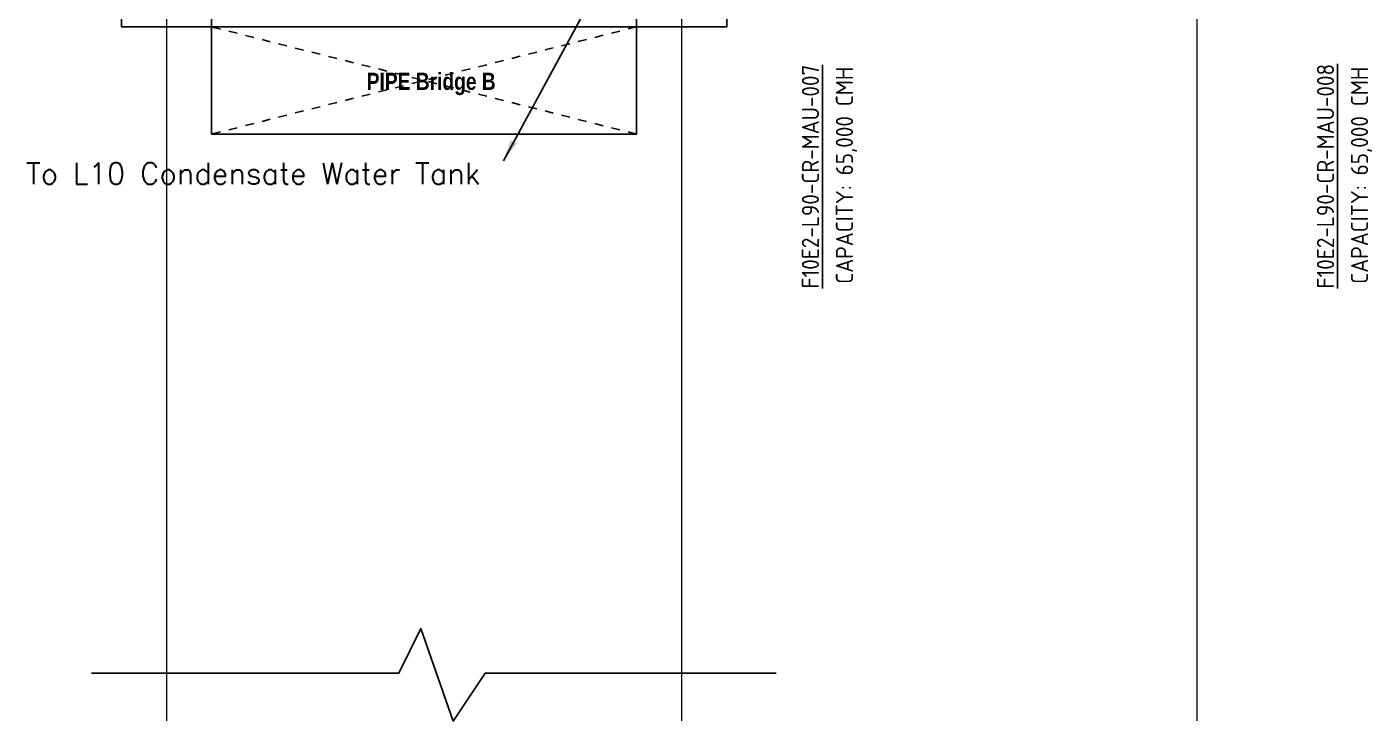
# Model space of a CAD drawing. Header units: millimetres. Extents: x -635893 to 717484, y -2208734 to -1504611.
# Drawn here: x 323184 to 354525, y -1656237 to -1640057 of the extents above; entities that cross this region are included whole.
import ezdxf
from ezdxf.enums import TextEntityAlignment as Align

# ---------------------------------------------------------------- set-up
doc = ezdxf.new("R2010")
doc.units = ezdxf.units.MM
doc.linetypes.add('Hidden 2', pattern=[400, 200, -200])
doc.linetypes.add('IDA - Grid Line', pattern=[3500, 2000, -500, 500, -500])
for name, color, linetype in [('000_CTCI_CSA', 7, 'Continuous'), ('M-EQPM-TXT', 4, 'Continuous'), ('XFM1P40$0$$0$M-PIPE-TEXT-ARROR', 250, 'Continuous'), ('XFM1P40$0$M-PIPE-TEXT', 250, 'Continuous')]:
    doc.layers.add(name, color=color, linetype=linetype)
doc.layers.add('A-_ANOTGRID_E', color=7, linetype='Continuous', lineweight=9)
doc.styles.add('AA-TXT', font='isocp.shx', dxfattribs={"bigfont": 'chineset.shx'})
doc.styles.add('Site Area', font='arial.ttf', dxfattribs={"width": 0.8})
doc.styles.add('XFM1P40$0$$0$aa-txt', font='isocp.shx', dxfattribs={"bigfont": 'chineset.shx'})
doc.styles.add('XFM1P40$0$aa-txt', font='simplex.shx', dxfattribs={"width": 0.8, "height": 25, "bigfont": 'chineset.shx'})
doc.dimstyles.new('XFM1P40$0$$0$adim-200', dxfattribs={"dimscale": 200, "dimtxt": 0.3, "dimasz": 2.5, "dimexe": 0.1, "dimexo": 0.5, "dimgap": 0.15, "dimtad": 0, "dimdec": 4, "dimzin": 3, "dimdsep": 46, "dimtxsty": 'XFM1P40$0$$0$aa-txt', "dimcen": 2.5, "dimclrd": 256, "dimclre": 256, "dimclrt": 256, "dimadec": 0, "dimazin": 0, "dimtfac": 1, "dimtdec": 4, "dimtmove": 0, "dimatfit": 3, "dimfxl": 1, "dimtolj": 1, "dimtzin": 0, "dimarcsym": 0})

# ---------------------------------------------------------------- blocks, each defined once
blk = doc.blocks.new('PIPE SHAFT')
at = {"color": 252, "linetype": 'Hidden 2'}
for p, q in [((97100, -1750812, 0), (87200, -1748314, 0)), ((97100, -1748314, 0), (87200, -1750812, 0))]:
    blk.add_line(p, q, dxfattribs=at)
at = {"color": 252, "elevation": 0}
blk.add_lwpolyline([(87200, -1748313), (97100, -1748313), (97100, -1750812), (87200, -1750812)], close=True, dxfattribs=at)
at = {"color": 252, "insert": (90813, -1749383, 0), "char_height": 400, "attachment_point": 1, "style": 'Site Area'}
blk.add_mtext_dynamic_manual_height_columns('{\\fArial|b1|i0|c0|p34;PIPE Bridge B}', width=3359.3, gutter_width=24255, heights=[0], dxfattribs=at)

msp = doc.modelspace()

# ---------------------------------------------------------------- linework, layer by layer
at = {"color": 252, "elevation": 0}
for points in [[(325388.233, -1638257.59), (327488.233, -1638257.59), (327488.233, -1640057.59), (325388.233, -1640057.59)], [(337388.233, -1638257.657), (339488.233, -1638257.657), (339488.233, -1640057.657), (337388.233, -1640057.657)]]:
    msp.add_lwpolyline(points, close=True, dxfattribs=at)
at = {"layer": '000_CTCI_CSA', "color": 252, "elevation": 0}
msp.add_lwpolyline([(324690.062, -1655118.884), (331849.733, -1655118.884), (332359.733, -1654080.884), (333116.733, -1656236.884), (333861.733, -1655118.884), (340644.062, -1655118.884)], dxfattribs=at)
at = {"layer": 'A-_ANOTGRID_E', "color": 252, "linetype": 'IDA - Grid Line', "ltscale": 0.005}
for p, q in [((326438.233, -1526391.214, 0), (326438.233, -1656232.42, 0)), ((338438.233, -1526391.214, 0), (338438.233, -1656232.42, 0)), ((350438.233, -1526391.214, 0), (350438.233, -1656232.42, 0))]:
    msp.add_line(p, q, dxfattribs=at)

# ---------------------------------------------------------------- block references
at = {"color": 252, "lineweight": 40}
msp.add_blockref('PIPE SHAFT', (240288.03, 108256.658, 0), dxfattribs=at)

# ---------------------------------------------------------------- texts
at = {"layer": 'M-EQPM-TXT', "style": 'AA-TXT'}
for s, p in [('%%UF10E2-L90-CR-MAU-007', (341639.264, -1646155.413, 0)), ('%%UF10E2-L90-CR-MAU-008', (353639.264, -1646155.413, 0))]:
    msp.add_text(s, height=400, rotation=90, dxfattribs=at).set_placement(p)
at = {"layer": 'M-EQPM-TXT', "color": 3, "style": 'AA-TXT'}
for p in [(342431.421, -1646044.781, 0), (354431.421, -1646044.781, 0)]:
    msp.add_text('CAPACITY: 65,000 CMH', height=400, rotation=90, dxfattribs=at).set_placement(p)
at = {"layer": 'XFM1P40$0$M-PIPE-TEXT', "color": 7, "style": 'XFM1P40$0$aa-txt'}
msp.add_text('To L10 Condensate Water Tank', height=500, dxfattribs=at).set_placement((323162.576, -1643475.555, 0), align=Align.MIDDLE_LEFT)

# ---------------------------------------------------------------- leaders
at = {"layer": 'XFM1P40$0$$0$M-PIPE-TEXT-ARROR', "color": 7}
msp.add_leader([(334288.86, -1643175.812, 0), (337228.885, -1637744.685, 0), (337215.984, -1637766.099, 0)], dimstyle='XFM1P40$0$$0$adim-200', override={"dimclrd": 7}, dxfattribs=at)

doc.saveas('drawing.dxf')
